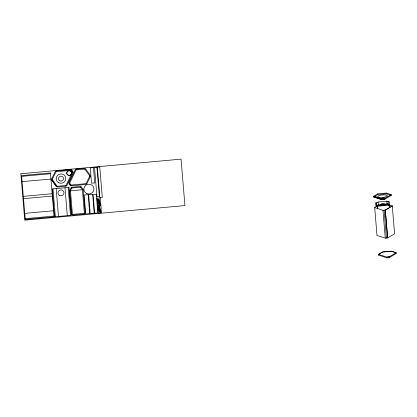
<?xml version="1.0" encoding="UTF-8"?>
<svg xmlns="http://www.w3.org/2000/svg" width="417" height="417" viewBox="0 0 417 417"><rect width="100%" height="100%" fill="white"/><g stroke="black" fill="none" stroke-linecap="round" stroke-linejoin="round"><path stroke-width="0.63" d="M55.289 171.387L51.588 179.075L52.271 179.409L56.019 171.71L71.161 170.339L71.823 169.891L73.131 171.705L72.469 172.153L65.959 185.513L66.022 186.284L57.301 187.071L57.238 186.295L52.266 179.399L51.656 179.857L56.576 186.759L57.238 186.295L65.959 185.513L66.684 185.836L73.194 172.466L72.469 172.143L71.161 170.329L71.093 169.557L55.951 170.939L56.019 171.721L55.294 171.397M69.576 183.251L76.087 169.881L76.024 169.109L84.745 168.322L84.807 169.099L89.775 175.995L90.505 176.318L86.757 184.006L86.027 183.673L70.885 185.054L70.223 185.513L68.914 183.688L69.576 183.24L70.885 185.054L70.947 185.836L86.095 184.455L86.027 183.673L89.775 175.984L90.437 175.531L85.464 168.635L84.807 169.099L76.087 169.881L75.362 169.557L68.852 182.917L69.576 183.251L70.885 185.065M70.447 190.83L83.223 189.662L85.193 213.223L71.615 214.458L69.712 191.721L71.823 188.004L71.755 187.233L80.533 186.43L80.596 187.207L82.42 189.735L84.458 214.072L72.485 215.162L70.447 190.83L69.717 190.506L71.093 187.681L71.823 188.004L80.596 187.207L81.258 186.759L83.082 189.287L82.42 189.735M71.161 170.339L71.823 169.891M373.689 196.225L377.719 193.858L386.455 193.05L391.219 194.63L391.282 195.401L384.318 199.472L382.029 199.68L373.757 196.996L373.689 196.225L381.946 198.956L384.281 198.742L384.349 199.519L382.008 199.733L373.799 196.954L373.736 196.219L381.967 198.945L382.008 199.733M373.757 196.996L377.781 194.593L386.523 193.827L386.455 193.05M375.905 202.839L376.228 206.728L375.905 202.839L376.634 202.897L378.094 202.026L386.882 201.218L388.608 201.786L389.28 201.62L389.629 205.513M391.219 194.63L384.26 198.737L384.318 199.472M377.416 208.844L377.135 205.487L378.62 204.627M392.23 205.967L385.292 210.085L387.628 237.935L394.607 233.812L392.277 205.962L389.228 204.971L389.395 207.723M377.171 206.076L376.457 206.034L377.223 206.066L374.654 207.567L382.957 210.293L385.318 210.09L392.277 205.962M386.898 257.852L378.62 255.131L378.558 254.354L382.556 251.983L391.323 251.18L396.087 252.759L396.103 253.536M378.558 254.354L386.835 257.112L389.129 256.903L396.087 252.759M396.15 253.531L389.191 257.638L389.129 256.903M389.228 204.971L389.958 204.804L389.285 204.971L389.499 207.562M389.165 205.206L387.403 204.606L378.683 205.404L377.203 206.3L389.89 205.002M20.85 173.738L181.046 159.138L184.934 205.581L24.733 220.16L20.855 173.759M21.653 176.355L50.483 173.727M22.096 181.661L50.931 179.034M23.326 196.365L52.161 193.733M23.519 198.669L52.354 196.042M24.749 213.368L53.584 210.741M25.192 218.69L54.028 216.063M387.357 203.819L378.594 204.622L378.662 205.43L387.424 204.632L387.357 203.819L389.097 204.398L389.379 207.755M377.135 205.487L377.442 208.656M374.701 207.562L376.989 235.423L385.287 238.149L387.654 237.945L385.318 210.09M386.496 193.801L391.282 195.401M386.861 201.229L388.597 201.802L388.92 205.69M396.041 252.801L391.302 251.232L382.587 252.03L378.605 254.391L378.667 255.126M51.656 179.857L56.576 186.759M384.125 210.189L386.455 238.039M386.882 201.218L387.075 203.819M382.957 210.293L385.266 238.159M377.693 193.848L377.755 194.624M378.068 202.021L378.365 205.268M376.619 202.881L376.905 206.134M68.164 187.488L70.494 215.344M64.984 187.78L67.314 215.631M56.175 188.583L58.505 216.433M52.995 188.87L55.325 216.725M380.69 204.502A2.856 2.757 -10.9 0 1 384.714 204.132M385.365 198.69A2.413 0.636 -4.8 0 1 383.749 199.29A2.413 0.636 -4.8 0 0 385.371 198.732M381.915 199.394A2.413 0.636 -4.8 0 1 380.721 199.112M380.872 198.617A2.413 0.636 -4.8 0 1 385.032 198.237A2.413 0.636 -4.8 0 0 380.877 198.659M381.92 199.43A2.413 0.636 -4.8 0 1 380.726 199.154M97.578 199.389C98.198 200.827 98.673 198.231 97.578 199.389M97.818 200.535C98.438 201.974 98.912 199.378 97.818 200.535M98.058 201.687C98.678 203.121 99.152 200.53 98.058 201.687M97.859 205.883C98.48 207.322 98.954 204.726 97.859 205.883M98.099 207.03C98.72 208.469 99.194 205.873 98.099 207.03M98.297 202.834C98.918 204.267 99.392 201.677 98.297 202.834M98.537 203.981C99.157 205.419 99.632 202.824 98.537 203.981M98.735 199.779C99.355 201.218 99.83 198.622 98.735 199.779M98.339 208.177C98.959 209.615 99.434 207.02 98.339 208.177M98.579 209.329C99.199 210.762 99.673 208.172 98.579 209.329M98.777 205.128C99.397 206.566 99.871 203.97 98.777 205.128M98.97 200.921C99.595 202.36 100.064 199.764 98.97 200.921M98.819 210.476C99.439 211.909 99.913 209.318 98.819 210.476M99.017 206.274C99.637 207.713 100.111 205.117 99.017 206.274M99.21 202.063C99.83 203.496 100.304 200.905 99.21 202.063M99.449 203.199C100.07 204.638 100.544 202.042 99.449 203.199M99.058 211.622C99.679 213.061 100.153 210.465 99.058 211.622M99.256 207.421C99.877 208.86 100.351 206.264 99.256 207.421M99.465 208.568C100.132 210.1 100.638 207.327 99.465 208.568M99.684 204.34C100.309 205.779 100.778 203.183 99.684 204.34M99.924 205.482C100.544 206.915 101.018 204.32 99.924 205.482M99.736 209.72C100.356 211.153 100.831 208.563 99.736 209.72M99.976 210.866C100.596 212.305 101.07 209.709 99.976 210.866M100.216 212.013C100.836 213.452 101.31 210.856 100.216 212.013M96.916 167.201L94.513 167.42L96.973 196.819L99.376 196.6L96.916 167.201M99.752 166.936L97.349 167.154L99.913 197.757L102.316 197.538L99.752 166.936M93.471 167.608L90.265 167.9L91.547 183.209L94.753 182.917L93.471 167.608M50.421 172.956L21.585 175.583L25.26 219.467L54.095 216.835L50.421 172.956M68.967 187.415L52.193 188.948L54.523 216.798L71.297 215.271L68.967 187.415M88.143 194.635L84.14 195L85.725 213.952L89.728 213.587L88.143 194.635M92.631 194.223L88.628 194.588L90.218 213.546L94.221 213.181L92.631 194.223M96.301 194.452L93.1 194.744L94.643 213.196L97.849 212.905L96.301 194.452M100.236 197.96L97.031 198.252L98.271 213.071L101.477 212.779L100.236 197.96M389.15 256.877L386.809 257.086L386.877 257.862L389.212 257.649L389.15 256.877M59.678 195.474A3.018 2.909 -10.9 0 0 63.973 192.55A3.018 2.909 -10.9 0 0 59.256 190.449A3.018 2.909 -10.9 0 0 59.678 195.474M58.917 182.844A4.827 4.655 -10.9 0 0 65.792 178.168A4.827 4.655 -10.9 0 0 58.244 174.806A4.827 4.655 -10.9 0 0 58.917 182.844M68.138 175.156A2.413 2.33 -10.9 0 0 71.573 172.82A2.413 2.33 -10.9 0 0 67.799 171.137A2.413 2.33 -10.9 0 0 68.138 175.156A2.413 2.33 -10.9 0 0 71.573 172.831A2.413 2.33 -10.9 0 0 67.799 171.147A2.413 2.33 -10.9 0 0 68.138 175.166M59.944 180.874A2.533 2.445 -10.9 0 0 63.551 178.419A2.533 2.445 -10.9 0 0 59.589 176.652A2.533 2.445 -10.9 0 0 59.944 180.874M86.736 193.551A5.067 4.889 -10.9 0 0 93.95 188.64A5.067 4.889 -10.9 0 0 86.027 185.112A5.067 4.889 -10.9 0 0 86.736 193.551M379.293 197.392A4.827 1.267 -4.8 0 0 387.226 196.099A4.827 1.267 -4.8 0 0 381.044 195.104A4.827 1.267 -4.8 0 0 379.293 197.392"/></g></svg>
